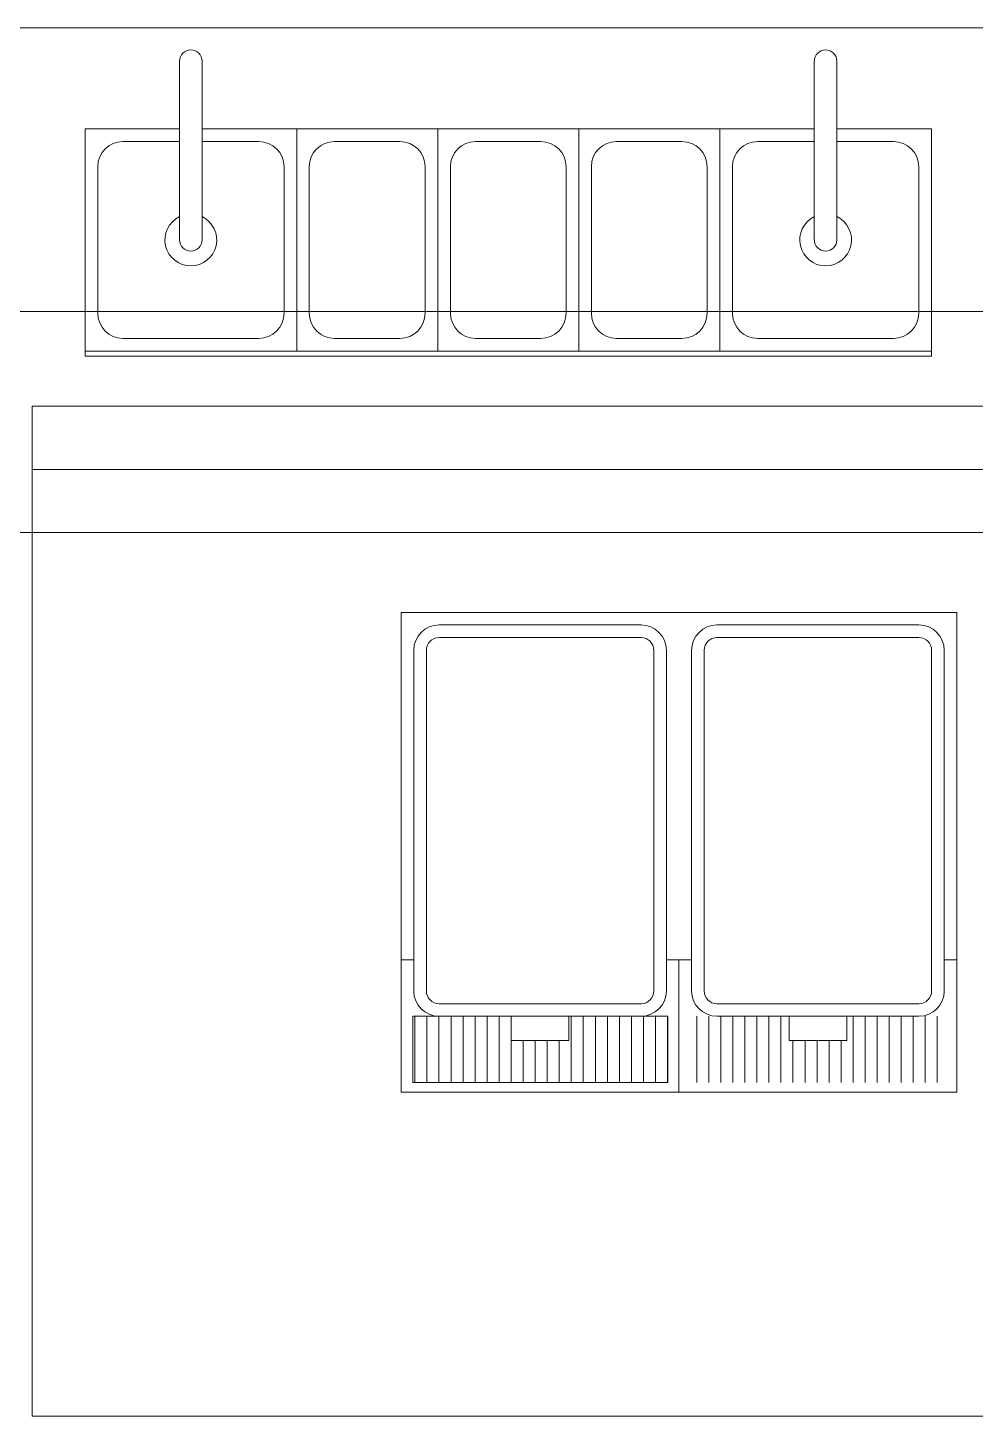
# Model space of a CAD drawing. Header units: millimetres. Extents: x 744843 to 745492, y 2520966 to 2521458.
# Drawn here: x 745380.827 to 745381.577, y 2521105.615 to 2521106.715 of the extents above; entities that cross this region are included whole.
import ezdxf

# ---------------------------------------------------------------- set-up
doc = ezdxf.new("R2010")
doc.units = ezdxf.units.MM
doc.linetypes.add('HIDDEN', pattern=[9.525, 6.35, -3.175])
for name, color, linetype, lineweight in [('A_Muebles_Cocina_2a.Etapa', 230, 'Continuous', 20), ('A_Muros_Bajos', 31, 'Continuous', 20), ('A_Proyecciones', 192, 'HIDDEN', 20)]:
    doc.layers.add(name, color=color, linetype=linetype, lineweight=lineweight)
doc.linetypes.add('ZIGZAG', pattern='A,0.00254,-5.08,[131,ltypeshp.shx,S=5.08,R=0,X=-5.08,Y=0],-10.16,[131,ltypeshp.shx,S=5.08,R=180,X=5.08,Y=0],-5.08', length=20.32254)

# ---------------------------------------------------------------- blocks, each defined once
blk = doc.blocks.new('Cocina_Cafeteria')
at = {"layer": 'A_Muebles_Cocina_2a.Etapa', "color": 8}
for p, q in [((1.4284, 0.8), (0, 0.8)), ((1.4284, 0.8), (1.4284, 0)), ((1.4284, 0.75), (0, 0.75)), ((1.4284, 0.75), (0, 0.75)), ((0.6964, 0.6368), (0.6964, 0.2568)), ((1.1364, 0.6368), (0.6964, 0.6368)), ((0.6964, 0.6368), (0.6964, 0.2568)), ((1.1364, 0.6368), (0.6964, 0.6368)), ((1.1364, 0.2568), (1.1364, 0.6368)), ((1.1364, 0.2568), (1.1364, 0.6368)), ((0.7264, 0.6268), (0.8864, 0.6268)), ((0.7264, 0.6268), (0.8864, 0.6268)), ((0.7264, 0.6168), (0.8864, 0.6168)), ((0.7264, 0.6168), (0.8864, 0.6168)), ((1.1064, 0.6268), (0.9464, 0.6268)), ((1.1064, 0.6268), (0.9464, 0.6268)), ((1.1064, 0.6168), (0.9464, 0.6168)), ((1.1064, 0.6168), (0.9464, 0.6168)), ((0.7064, 0.3368), (0.7064, 0.6068)), ((0.7064, 0.3368), (0.7064, 0.6068)), ((0.7164, 0.3368), (0.7164, 0.6068)), ((0.7164, 0.3368), (0.7164, 0.6068)), ((0.8964, 0.6068), (0.8964, 0.3368)), ((0.8964, 0.6068), (0.8964, 0.3368)), ((0.9064, 0.6068), (0.9064, 0.3368)), ((0.9064, 0.6068), (0.9064, 0.3368)), ((0.9264, 0.6068), (0.9264, 0.3368)), ((0.9264, 0.6068), (0.9264, 0.3368)), ((0.9364, 0.6068), (0.9364, 0.3368)), ((0.9364, 0.6068), (0.9364, 0.3368)), ((1.1164, 0.3368), (1.1164, 0.6068)), ((1.1164, 0.3368), (1.1164, 0.6068)), ((1.1264, 0.3368), (1.1264, 0.6068)), ((1.1264, 0.3368), (1.1264, 0.6068)), ((0.7064, 0.3615), (0.6964, 0.3615)), ((0.7064, 0.3615), (0.6964, 0.3615)), ((0.9264, 0.3615), (0.9064, 0.3615)), ((0.9264, 0.3615), (0.9064, 0.3615)), ((0.9164, 0.3615), (0.9164, 0.2568)), ((0.9164, 0.3615), (0.9164, 0.2568)), ((1.1364, 0.3615), (1.1264, 0.3615)), ((1.1364, 0.3615), (1.1264, 0.3615)), ((0.8864, 0.3268), (0.7264, 0.3268)), ((0.8864, 0.3268), (0.7264, 0.3268)), ((0.9464, 0.3268), (1.1064, 0.3268)), ((0.9464, 0.3268), (1.1064, 0.3268)), ((0.7119, 0.2643), (0.7119, 0.3168)), ((0.7119, 0.2643), (0.7119, 0.3168)), ((0.7214, 0.2643), (0.7214, 0.3168)), ((0.7214, 0.2643), (0.7214, 0.3168)), ((0.8864, 0.3168), (0.7264, 0.3168)), ((0.8864, 0.3168), (0.7264, 0.3168)), ((0.7309, 0.2643), (0.7309, 0.3168)), ((0.7309, 0.2643), (0.7309, 0.3168)), ((0.7404, 0.2643), (0.7404, 0.3168)), ((0.7404, 0.2643), (0.7404, 0.3168)), ((0.75, 0.2643), (0.75, 0.3168)), ((0.75, 0.2643), (0.75, 0.3168)), ((0.7595, 0.2643), (0.7595, 0.3168)), ((0.7595, 0.2643), (0.7595, 0.3168)), ((0.769, 0.2643), (0.769, 0.3168)), ((0.769, 0.2643), (0.769, 0.3168)), ((0.7785, 0.2643), (0.7785, 0.3168)), ((0.7785, 0.2643), (0.7785, 0.3168)), ((0.7836, 0.3168), (0.7836, 0.2976)), ((0.7836, 0.3168), (0.7836, 0.2976)), ((0.8293, 0.2976), (0.8293, 0.3168)), ((0.8293, 0.2976), (0.8293, 0.3168)), ((0.8357, 0.2643), (0.8357, 0.3168)), ((0.8357, 0.2643), (0.8357, 0.3168)), ((0.8452, 0.2643), (0.8452, 0.3168)), ((0.8452, 0.2643), (0.8452, 0.3168)), ((0.8547, 0.2643), (0.8547, 0.3168)), ((0.8547, 0.2643), (0.8547, 0.3168)), ((0.8643, 0.2643), (0.8643, 0.3168)), ((0.8643, 0.2643), (0.8643, 0.3168)), ((0.8738, 0.2643), (0.8738, 0.3168)), ((0.8738, 0.2643), (0.8738, 0.3168)), ((0.8833, 0.2643), (0.8833, 0.3168)), ((0.8833, 0.2643), (0.8833, 0.3168)), ((0.8928, 0.2643), (0.8928, 0.3168)), ((0.8928, 0.2643), (0.8928, 0.3168)), ((0.9024, 0.2643), (0.9024, 0.3168)), ((0.9024, 0.2643), (0.9024, 0.3168)), ((0.9253, 0.3168), (0.9253, 0.2643)), ((1.1271, 0.3168), (0.9253, 0.3168)), ((0.9253, 0.3168), (0.9253, 0.2643)), ((1.1271, 0.3168), (0.9253, 0.3168)), ((0.9255, 0.2643), (0.9255, 0.3168)), ((0.9255, 0.2643), (0.9255, 0.3168)), ((0.935, 0.2643), (0.935, 0.3168)), ((0.935, 0.2643), (0.935, 0.3168)), ((0.9445, 0.2643), (0.9445, 0.3168)), ((0.9445, 0.2643), (0.9445, 0.3168)), ((0.9541, 0.2643), (0.9541, 0.3168)), ((0.9541, 0.2643), (0.9541, 0.3168)), ((0.9636, 0.2643), (0.9636, 0.3168)), ((0.9636, 0.2643), (0.9636, 0.3168)), ((0.9731, 0.2643), (0.9731, 0.3168)), ((0.9731, 0.2643), (0.9731, 0.3168)), ((0.9826, 0.2643), (0.9826, 0.3168)), ((0.9826, 0.2643), (0.9826, 0.3168)), ((0.9922, 0.2643), (0.9922, 0.3168)), ((0.9922, 0.2643), (0.9922, 0.3168)), ((1.0017, 0.2643), (1.0017, 0.3168)), ((1.0017, 0.2643), (1.0017, 0.3168)), ((1.0036, 0.3168), (1.0036, 0.2976)), ((1.0036, 0.3168), (1.0036, 0.2976)), ((1.0493, 0.2643), (1.0493, 0.3168)), ((1.0493, 0.2976), (1.0493, 0.3168)), ((1.0493, 0.2643), (1.0493, 0.3168)), ((1.0493, 0.2976), (1.0493, 0.3168)), ((1.0588, 0.2643), (1.0588, 0.3168)), ((1.0588, 0.2643), (1.0588, 0.3168)), ((1.0684, 0.2643), (1.0684, 0.3168)), ((1.0684, 0.2643), (1.0684, 0.3168)), ((1.0779, 0.2643), (1.0779, 0.3168)), ((1.0779, 0.2643), (1.0779, 0.3168)), ((1.0874, 0.2643), (1.0874, 0.3168)), ((1.0874, 0.2643), (1.0874, 0.3168)), ((1.0969, 0.2643), (1.0969, 0.3168)), ((1.0969, 0.2643), (1.0969, 0.3168)), ((1.1065, 0.2643), (1.1065, 0.3168)), ((1.1065, 0.2643), (1.1065, 0.3168)), ((1.116, 0.2643), (1.116, 0.3168)), ((1.116, 0.2643), (1.116, 0.3168)), ((1.1255, 0.2643), (1.1255, 0.3168)), ((1.1255, 0.2643), (1.1255, 0.3168)), ((1.1271, 0.2643), (1.1271, 0.3168)), ((1.1271, 0.2643), (1.1271, 0.3168)), ((0.7836, 0.2976), (0.8293, 0.2976)), ((0.7836, 0.2976), (0.8293, 0.2976)), ((0.7881, 0.2643), (0.7881, 0.2976)), ((0.7881, 0.2643), (0.7881, 0.2976)), ((0.7976, 0.2643), (0.7976, 0.2976)), ((0.7976, 0.2643), (0.7976, 0.2976)), ((0.8071, 0.2643), (0.8071, 0.2976)), ((0.8071, 0.2643), (0.8071, 0.2976)), ((0.8166, 0.2643), (0.8166, 0.2976)), ((0.8166, 0.2643), (0.8166, 0.2976)), ((0.8262, 0.2643), (0.8262, 0.2976)), ((0.8262, 0.2643), (0.8262, 0.2976)), ((1.0036, 0.2976), (1.0493, 0.2976)), ((1.0036, 0.2976), (1.0493, 0.2976)), ((1.0112, 0.2643), (1.0112, 0.2976)), ((1.0112, 0.2643), (1.0112, 0.2976)), ((1.0207, 0.2643), (1.0207, 0.2976)), ((1.0207, 0.2643), (1.0207, 0.2976)), ((1.0303, 0.2643), (1.0303, 0.2976)), ((1.0303, 0.2643), (1.0303, 0.2976)), ((1.0398, 0.2643), (1.0398, 0.2976)), ((1.0398, 0.2643), (1.0398, 0.2976)), ((0.9253, 0.2643), (1.1271, 0.2643)), ((0.9253, 0.2643), (1.1271, 0.2643)), ((0.6964, 0.2568), (1.1364, 0.2568)), ((0.6964, 0.2568), (1.1364, 0.2568)), ((1.4284, 0), (0, 0)), ((1.4284, 0), (0, 0))]:
    blk.add_line(p, q, dxfattribs=at)
for centre, radius, start, end in [((0.7264, 0.6068), 0.02, 90, 180), ((0.7264, 0.6068), 0.02, 90, 180), ((0.7264, 0.6068), 0.01, 90, 180), ((0.7264, 0.6068), 0.01, 90, 180), ((0.8864, 0.6068), 0.02, 0, 90), ((0.8864, 0.6068), 0.02, 0, 90), ((0.8864, 0.6068), 0.01, 0, 90), ((0.8864, 0.6068), 0.01, 0, 90), ((0.9464, 0.6068), 0.02, 90, 180), ((0.9464, 0.6068), 0.02, 90, 180), ((0.9464, 0.6068), 0.01, 90, 180), ((0.9464, 0.6068), 0.01, 90, 180), ((1.1064, 0.6068), 0.02, 0, 90), ((1.1064, 0.6068), 0.02, 0, 90), ((1.1064, 0.6068), 0.01, 0, 90), ((1.1064, 0.6068), 0.01, 0, 90), ((0.7264, 0.3368), 0.02, 180, 270), ((0.7264, 0.3368), 0.02, 180, 270), ((0.7264, 0.3368), 0.01, 180, 270), ((0.7264, 0.3368), 0.01, 180, 270), ((0.8864, 0.3368), 0.01, 270, 0), ((0.8864, 0.3368), 0.02, 270, 0), ((0.8864, 0.3368), 0.01, 270, 0), ((0.8864, 0.3368), 0.02, 270, 0), ((0.9464, 0.3368), 0.02, 180, 270), ((0.9464, 0.3368), 0.02, 180, 270), ((0.9464, 0.3368), 0.01, 180, 270), ((0.9464, 0.3368), 0.01, 180, 270), ((1.1064, 0.3368), 0.01, 270, 0), ((1.1064, 0.3368), 0.02, 270, 0), ((1.1064, 0.3368), 0.01, 270, 0), ((1.1064, 0.3368), 0.02, 270, 0)]:
    blk.add_arc(centre, radius, start, end, dxfattribs=at)
blk = doc.blocks.new('Cocina_Dispenser')
at = {"layer": 'A_Muebles_Cocina_2a.Etapa'}
for p, q in [((0.0748, 0.088), (0.0748, 0.2296)), ((0.0748, 0.088), (0.0748, 0.2296)), ((0.0927, 0.088), (0.0927, 0.2296)), ((0.0927, 0.088), (0.0927, 0.2296)), ((0.5773, 0.088), (0.5773, 0.2296)), ((0.5773, 0.088), (0.5773, 0.2296)), ((0.5952, 0.088), (0.5952, 0.2296)), ((0.5952, 0.088), (0.5952, 0.2296)), ((0.0748, 0.176), (0, 0.176)), ((0, -0.004), (0, 0.176)), ((0.0748, 0.176), (0, 0.176)), ((0, -0.004), (0, 0.176)), ((0.0927, 0.176), (0.5773, 0.176)), ((0.0927, 0.176), (0.5773, 0.176)), ((0.1675, 0), (0.1675, 0.176)), ((0.1675, 0), (0.1675, 0.176)), ((0.2792, 0), (0.2792, 0.176)), ((0.2792, 0), (0.2792, 0.176)), ((0.3908, 0.176), (0.3908, 0)), ((0.3908, 0.176), (0.3908, 0)), ((0.5025, 0.176), (0.5025, 0)), ((0.5025, 0.176), (0.5025, 0)), ((0.67, 0.176), (0.5952, 0.176)), ((0.67, 0.176), (0.5952, 0.176)), ((0.67, 0.176), (0.67, -0.004)), ((0.67, 0.176), (0.67, -0.004)), ((0.0748, 0.166), (0.03, 0.166)), ((0.0748, 0.166), (0.03, 0.166)), ((0.1375, 0.166), (0.0927, 0.166)), ((0.1375, 0.166), (0.0927, 0.166)), ((0.2492, 0.166), (0.1975, 0.166)), ((0.2492, 0.166), (0.1975, 0.166)), ((0.3608, 0.166), (0.3092, 0.166)), ((0.3608, 0.166), (0.3092, 0.166)), ((0.4725, 0.166), (0.4208, 0.166)), ((0.4725, 0.166), (0.4208, 0.166)), ((0.5773, 0.166), (0.5325, 0.166)), ((0.5773, 0.166), (0.5325, 0.166)), ((0.64, 0.166), (0.5952, 0.166)), ((0.64, 0.166), (0.5952, 0.166)), ((0.01, 0.146), (0.01, 0.03)), ((0.01, 0.146), (0.01, 0.03)), ((0.1575, 0.03), (0.1575, 0.146)), ((0.1575, 0.03), (0.1575, 0.146)), ((0.1775, 0.146), (0.1775, 0.03)), ((0.1775, 0.146), (0.1775, 0.03)), ((0.2692, 0.03), (0.2692, 0.146)), ((0.2692, 0.03), (0.2692, 0.146)), ((0.2892, 0.146), (0.2892, 0.03)), ((0.2892, 0.146), (0.2892, 0.03)), ((0.3808, 0.03), (0.3808, 0.146)), ((0.3808, 0.03), (0.3808, 0.146)), ((0.4008, 0.146), (0.4008, 0.03)), ((0.4008, 0.146), (0.4008, 0.03)), ((0.4925, 0.03), (0.4925, 0.146)), ((0.4925, 0.03), (0.4925, 0.146)), ((0.5125, 0.146), (0.5125, 0.03)), ((0.5125, 0.146), (0.5125, 0.03)), ((0.66, 0.03), (0.66, 0.146)), ((0.66, 0.03), (0.66, 0.146)), ((0, 0), (0.67, 0)), ((0, 0), (0.67, 0)), ((0.03, 0.01), (0.1375, 0.01)), ((0.03, 0.01), (0.1375, 0.01)), ((0.1975, 0.01), (0.2492, 0.01)), ((0.1975, 0.01), (0.2492, 0.01)), ((0.3092, 0.01), (0.3608, 0.01)), ((0.3092, 0.01), (0.3608, 0.01)), ((0.4208, 0.01), (0.4725, 0.01)), ((0.4208, 0.01), (0.4725, 0.01)), ((0.5325, 0.01), (0.64, 0.01)), ((0.5325, 0.01), (0.64, 0.01)), ((0.67, -0.004), (0, -0.004)), ((0.67, -0.004), (0, -0.004))]:
    blk.add_line(p, q, dxfattribs=at)
for centre, radius, start, end in [((0.0837, 0.2296), 0.00891, 0, 180), ((0.0837, 0.2296), 0.00891, 0, 180), ((0.5863, 0.2296), 0.00891, 0, 180), ((0.5863, 0.2296), 0.00891, 0, 180), ((0.03, 0.146), 0.02, 90, 180), ((0.03, 0.146), 0.02, 90, 180), ((0.1375, 0.146), 0.02, 360, 90), ((0.1375, 0.146), 0.02, 360, 90), ((0.1975, 0.146), 0.02, 90, 180), ((0.1975, 0.146), 0.02, 90, 180), ((0.2492, 0.146), 0.02, 360, 90), ((0.2492, 0.146), 0.02, 360, 90), ((0.3092, 0.146), 0.02, 90, 180), ((0.3092, 0.146), 0.02, 90, 180), ((0.3608, 0.146), 0.02, 360, 90), ((0.3608, 0.146), 0.02, 360, 90), ((0.4208, 0.146), 0.02, 90, 180), ((0.4208, 0.146), 0.02, 90, 180), ((0.4725, 0.146), 0.02, 360, 90), ((0.4725, 0.146), 0.02, 360, 90), ((0.5325, 0.146), 0.02, 90, 180), ((0.5325, 0.146), 0.02, 90, 180), ((0.64, 0.146), 0.02, 360, 90), ((0.64, 0.146), 0.02, 360, 90), ((0.0837, 0.088), 0.0205, 115.7833, 64.2167), ((0.0837, 0.088), 0.0205, 115.7833, 64.2167), ((0.5863, 0.088), 0.0205, 115.7833, 64.2167), ((0.5863, 0.088), 0.0205, 115.7833, 64.2167), ((0.0837, 0.088), 0.00891, 180, 0), ((0.0837, 0.088), 0.00891, 180, 0), ((0.5863, 0.088), 0.00891, 180, 0), ((0.5863, 0.088), 0.00891, 180, 0), ((0.03, 0.03), 0.02, 180, 270), ((0.03, 0.03), 0.02, 180, 270), ((0.1375, 0.03), 0.02, 270, 360), ((0.1375, 0.03), 0.02, 270, 360), ((0.1975, 0.03), 0.02, 180, 270), ((0.1975, 0.03), 0.02, 180, 270), ((0.2492, 0.03), 0.02, 270, 360), ((0.2492, 0.03), 0.02, 270, 360), ((0.3092, 0.03), 0.02, 180, 270), ((0.3092, 0.03), 0.02, 180, 270), ((0.3608, 0.03), 0.02, 270, 360), ((0.3608, 0.03), 0.02, 270, 360), ((0.4208, 0.03), 0.02, 180, 270), ((0.4208, 0.03), 0.02, 180, 270), ((0.4725, 0.03), 0.02, 270, 0), ((0.4725, 0.03), 0.02, 270, 0), ((0.5325, 0.03), 0.02, 180, 270), ((0.5325, 0.03), 0.02, 180, 270), ((0.64, 0.03), 0.02, 270, 360), ((0.64, 0.03), 0.02, 270, 360)]:
    blk.add_arc(centre, radius, start, end, dxfattribs=at)

msp = doc.modelspace()

# ---------------------------------------------------------------- linework, layer by layer
at = {"layer": 'A_Muros_Bajos', "ltscale": 0.025}
for p, q in [((745382.2587, 2521106.7151), (745376.602, 2521106.7151)), ((745382.2587, 2521106.3152), (745376.602, 2521106.3152))]:
    msp.add_line(p, q, dxfattribs=at)
at = {"layer": 'A_Proyecciones', "linetype": 'ZIGZAG', "ltscale": 0.01}
msp.add_line((745382.2591, 2521106.4902), (745376.602, 2521106.4902), dxfattribs=at)
msp.add_line((745382.2591, 2521106.4902), (745376.602, 2521106.4902), dxfattribs=at)

# ---------------------------------------------------------------- block references
at = {"layer": 'A_Muebles_Cocina_2a.Etapa', "xscale": -1}
for name, p in [('Cocina_Dispenser', (745381.5421, 2521106.459)), ('Cocina_Cafeteria', (745382.2587, 2521105.6152))]:
    msp.add_blockref(name, p, dxfattribs=at)

doc.saveas('drawing.dxf')
